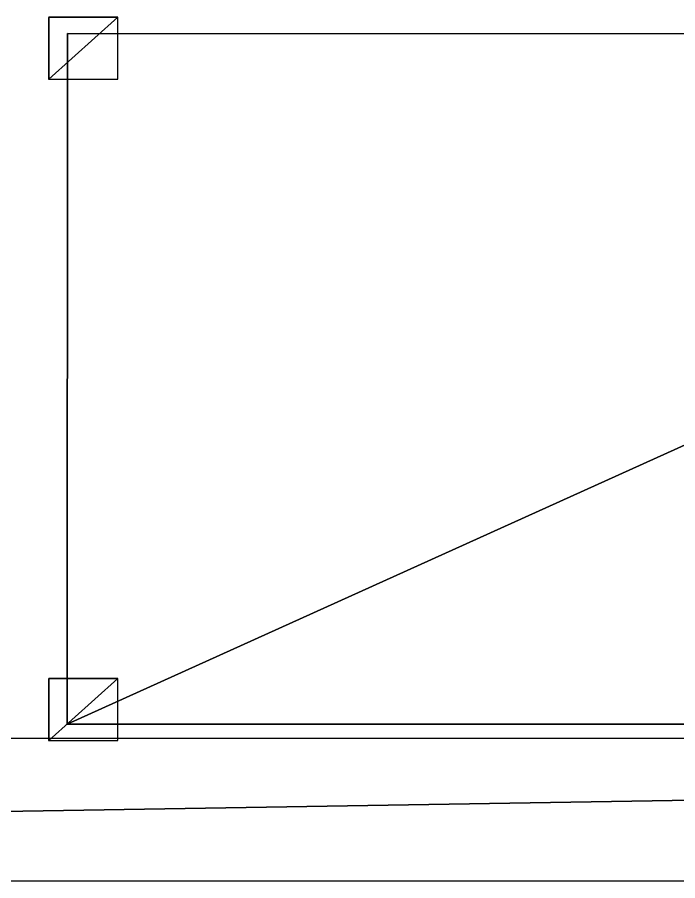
# Model space of a CAD drawing. Header units: millimetres. Extents: x 245 to 2830, y 44 to 1976.
# Drawn here: x 2238.7 to 2295.7, y 1228.3 to 1302.8 of the extents above; entities that cross this region are included whole.
import ezdxf

# ---------------------------------------------------------------- set-up
doc = ezdxf.new("R2010")
doc.units = ezdxf.units.MM
doc.layers.add('FloorPlan-page-1', color=7, linetype='Continuous')

msp = doc.modelspace()

# ---------------------------------------------------------------- linework, layer by layer
at = {"layer": 'FloorPlan-page-1', "color": 7, "true_color": 0x000000}
for p, q in [((2247.394, 1302.806), (2241.43, 1302.806)), ((2241.43, 1302.806), (2241.43, 1297.48)), ((2247.394, 1297.48), (2247.394, 1302.806)), ((2243.03, 1241.847), (2243.067, 1301.408)), ((2243.067, 1301.408), (2374.705, 1301.356)), ((2241.43, 1297.48), (2247.394, 1297.48)), ((2247.394, 1245.75), (2241.43, 1245.75)), ((2241.43, 1245.75), (2241.43, 1240.424)), ((2247.394, 1240.424), (2247.394, 1245.75)), ((2374.669, 1241.795), (2243.03, 1241.847)), ((2241.43, 1240.424), (2247.394, 1240.424))]:
    msp.add_line(p, q, dxfattribs=at)
at = {"layer": 'FloorPlan-page-1', "color": 7, "true_color": 0xffffff}
for points in [[(2247.409, 1302.812, -0.05), (2241.462, 1302.812, -0.05), (2241.462, 1297.472, -0.05)], [(2241.462, 1297.472, -0.05), (2247.409, 1297.472, -0.05), (2247.409, 1302.812, -0.05)], [(2374.727, 1301.358, -0.05), (2243.071, 1301.414, -0.05), (2243.036, 1241.839, -0.05)], [(2243.036, 1241.839, -0.05), (2374.692, 1241.783, -0.05), (2374.727, 1301.358, -0.05)], [(2247.409, 1245.753, -0.05), (2241.462, 1245.753, -0.05), (2241.462, 1240.413, -0.05)], [(2241.462, 1240.413, -0.05), (2247.409, 1240.413, -0.05), (2247.409, 1245.753, -0.05)]]:
    msp.add_3dface(points, dxfattribs=at)
at = {"layer": 'FloorPlan-page-1', "color": 7, "true_color": 0x000000}
for points in [[(1873.27, 1228.32, -0.05), (2620.885, 1228.32, -0.05), (2620.885, 1240.578, -0.05)], [(2620.885, 1240.578, -0.05), (1873.27, 1240.578, -0.05), (1873.27, 1228.32, -0.05)]]:
    msp.add_3dface(points, dxfattribs=at)

doc.saveas('drawing.dxf')
